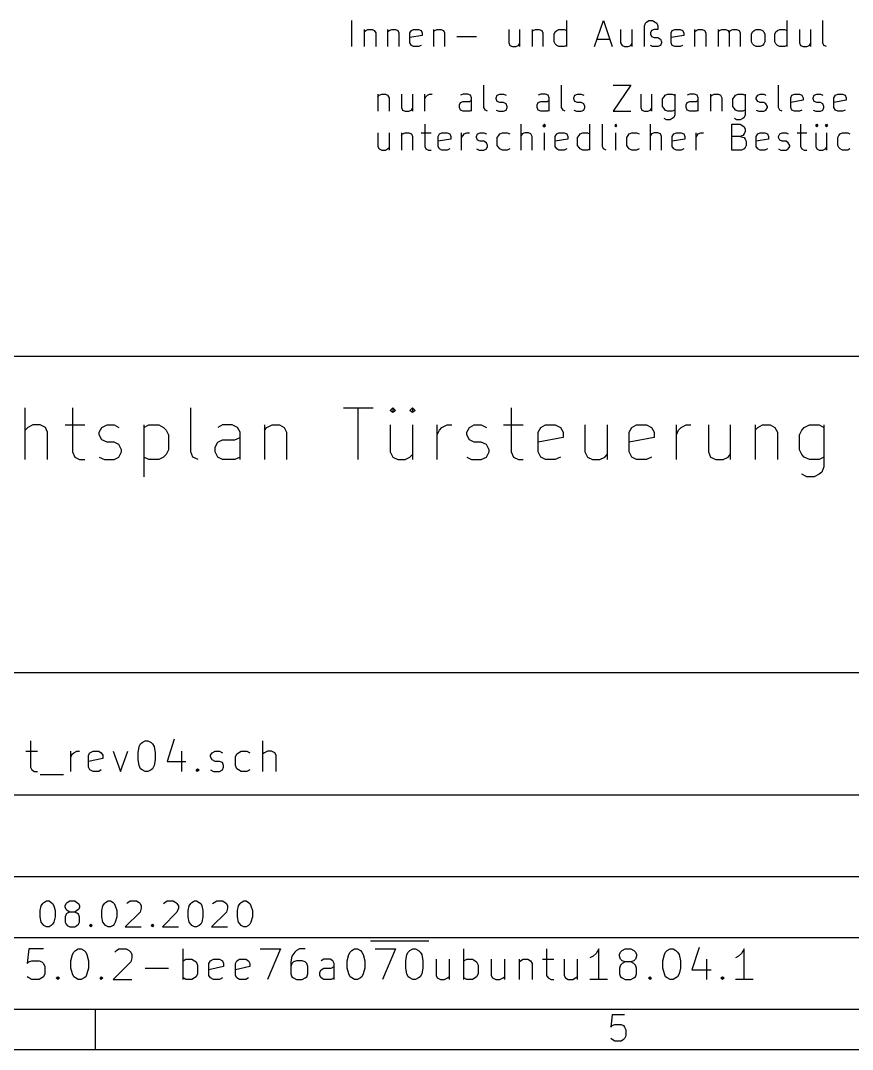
# Model space of a CAD drawing. Extents: x 10 to 287, y -200 to -10.
# Drawn here: x 206.3 to 247.2, y -200 to -149.5 of the extents above; entities that cross this region are included whole.
import ezdxf

# ---------------------------------------------------------------- set-up
doc = ezdxf.new("R2010")
doc.units = 0
doc.header["$MEASUREMENT"] = 0
doc.layers.add('BLUE3', color=171, linetype='CONTINUOUS')
doc.layers.add('RED2', color=1, linetype='CONTINUOUS')

msp = doc.modelspace()

# ---------------------------------------------------------------- linework, layer by layer
at = {"layer": 'BLUE3', "linetype": 'CONTINUOUS'}
for p, q in [((222.606, -150.8), (222.606, -149.53)), ((233.147, -150.8), (233.147, -149.53)), ((234.518, -150.8), (234.95, -149.53)), ((234.95, -149.53), (235.382, -150.8)), ((236.957, -149.784), (237.007, -149.657)), ((236.957, -150.8), (236.957, -149.784)), ((237.007, -149.657), (237.058, -149.606)), ((237.058, -149.606), (237.185, -149.53)), ((237.185, -149.53), (237.363, -149.53)), ((237.363, -149.53), (237.49, -149.606)), ((237.49, -149.606), (237.566, -149.657)), ((237.566, -149.657), (237.617, -149.784)), ((237.617, -149.784), (237.617, -149.962)), ((243.967, -150.8), (243.967, -149.53)), ((245.72, -150.622), (245.72, -149.53)), ((223.215, -149.962), (223.215, -150.8)), ((223.215, -150.089), (223.291, -150.012)), ((223.291, -150.012), (223.393, -149.962)), ((223.393, -149.962), (223.596, -149.962)), ((223.596, -149.962), (223.698, -150.012)), ((223.698, -150.012), (223.774, -150.139)), ((223.774, -150.139), (223.774, -150.8)), ((224.358, -149.962), (224.358, -150.8)), ((224.358, -150.089), (224.434, -150.012)), ((224.434, -150.012), (224.561, -149.962)), ((224.561, -149.962), (224.739, -149.962)), ((224.739, -149.962), (224.866, -150.012)), ((224.866, -150.012), (224.917, -150.139)), ((224.917, -150.139), (224.917, -150.8)), ((225.45, -150.139), (225.527, -150.012)), ((225.45, -150.622), (225.45, -150.139)), ((226.06, -150.266), (225.45, -150.368)), ((225.527, -150.012), (225.628, -149.962)), ((225.628, -149.962), (225.882, -149.962)), ((225.882, -149.962), (226.009, -150.012)), ((226.009, -150.012), (226.06, -150.139)), ((226.06, -150.139), (226.06, -150.266)), ((226.619, -149.962), (226.619, -150.8)), ((226.619, -150.089), (226.67, -150.012)), ((226.67, -150.012), (226.797, -149.962)), ((226.797, -149.962), (226.974, -149.962)), ((226.974, -149.962), (227.101, -150.012)), ((227.101, -150.012), (227.152, -150.139)), ((227.152, -150.139), (227.152, -150.8)), ((227.762, -150.317), (228.727, -150.317)), ((230.302, -149.962), (230.302, -150.622)), ((230.835, -149.962), (230.835, -150.8)), ((231.445, -149.962), (231.445, -150.8)), ((231.445, -150.089), (231.496, -150.012)), ((231.496, -150.012), (231.623, -149.962)), ((231.623, -149.962), (231.8, -149.962)), ((231.8, -149.962), (231.927, -150.012)), ((231.927, -150.012), (231.978, -150.139)), ((231.978, -150.139), (231.978, -150.8)), ((232.537, -150.19), (232.588, -150.089)), ((232.537, -150.571), (232.537, -150.19)), ((232.588, -150.089), (232.664, -150.012)), ((232.664, -150.012), (232.766, -149.962)), ((232.766, -149.962), (233.02, -149.962)), ((233.02, -149.962), (233.147, -150.012)), ((235.788, -149.962), (235.788, -150.622)), ((236.347, -149.962), (236.347, -150.8)), ((237.312, -150.012), (237.261, -150.139)), ((237.261, -150.139), (237.261, -150.19)), ((237.261, -150.19), (237.312, -150.317)), ((237.439, -149.962), (237.312, -150.012)), ((237.312, -150.317), (237.439, -150.368)), ((237.617, -149.962), (237.439, -149.962)), ((237.439, -150.368), (237.617, -150.368)), ((237.617, -150.368), (237.744, -150.444)), ((238.277, -150.139), (238.328, -150.012)), ((238.277, -150.622), (238.277, -150.139)), ((238.887, -150.266), (238.277, -150.368)), ((238.328, -150.012), (238.455, -149.962)), ((238.455, -149.962), (238.709, -149.962)), ((238.709, -149.962), (238.836, -150.012)), ((238.836, -150.012), (238.887, -150.139)), ((238.887, -150.139), (238.887, -150.266)), ((239.42, -149.962), (239.42, -150.8)), ((239.42, -150.089), (239.497, -150.012)), ((239.497, -150.012), (239.598, -149.962)), ((239.598, -149.962), (239.801, -149.962)), ((239.801, -149.962), (239.903, -150.012)), ((239.903, -150.012), (239.979, -150.139)), ((239.979, -150.139), (239.979, -150.8)), ((240.589, -150.8), (240.589, -149.962)), ((240.589, -150.089), (240.64, -150.012)), ((240.64, -150.012), (240.767, -149.962)), ((240.767, -149.962), (240.944, -149.962)), ((240.944, -149.962), (241.071, -150.012)), ((241.071, -150.012), (241.122, -150.139)), ((241.122, -150.139), (241.173, -150.012)), ((241.122, -150.139), (241.122, -150.8)), ((241.173, -150.012), (241.3, -149.962)), ((241.3, -149.962), (241.478, -149.962)), ((241.478, -149.962), (241.605, -150.012)), ((241.605, -150.012), (241.656, -150.139)), ((241.656, -150.139), (241.656, -150.8)), ((242.214, -150.19), (242.265, -150.089)), ((242.214, -150.571), (242.214, -150.19)), ((242.265, -150.089), (242.341, -150.012)), ((242.341, -150.012), (242.443, -149.962)), ((242.443, -149.962), (242.646, -149.962)), ((242.646, -149.962), (242.748, -150.012)), ((242.748, -150.012), (242.824, -150.089)), ((242.824, -150.089), (242.875, -150.19)), ((242.875, -150.19), (242.875, -150.571)), ((243.357, -150.19), (243.408, -150.089)), ((243.357, -150.571), (243.357, -150.19)), ((243.408, -150.089), (243.484, -150.012)), ((243.484, -150.012), (243.611, -149.962)), ((243.611, -149.962), (243.84, -149.962)), ((243.84, -149.962), (243.967, -150.012)), ((244.577, -149.962), (244.577, -150.622)), ((245.11, -149.962), (245.11, -150.8)), ((225.527, -150.749), (225.45, -150.622)), ((225.628, -150.8), (225.527, -150.749)), ((225.882, -150.8), (225.628, -150.8)), ((226.009, -150.749), (225.882, -150.8)), ((230.302, -150.622), (230.353, -150.749)), ((230.353, -150.749), (230.48, -150.8)), ((230.48, -150.8), (230.657, -150.8)), ((230.657, -150.8), (230.784, -150.749)), ((230.784, -150.749), (230.835, -150.673)), ((232.588, -150.673), (232.537, -150.571)), ((232.664, -150.749), (232.588, -150.673)), ((232.766, -150.8), (232.664, -150.749)), ((233.02, -150.8), (232.766, -150.8)), ((233.147, -150.749), (233.02, -150.8)), ((234.645, -150.444), (235.255, -150.444)), ((235.788, -150.622), (235.864, -150.749)), ((235.864, -150.749), (235.991, -150.8)), ((235.991, -150.8), (236.169, -150.8)), ((236.169, -150.8), (236.296, -150.749)), ((236.296, -150.749), (236.347, -150.673)), ((237.363, -150.8), (237.261, -150.749)), ((237.617, -150.8), (237.363, -150.8)), ((237.744, -150.749), (237.617, -150.8)), ((237.744, -150.444), (237.795, -150.571)), ((237.795, -150.622), (237.744, -150.749)), ((237.795, -150.571), (237.795, -150.622)), ((238.328, -150.749), (238.277, -150.622)), ((238.455, -150.8), (238.328, -150.749)), ((238.709, -150.8), (238.455, -150.8)), ((238.836, -150.749), (238.709, -150.8)), ((242.265, -150.673), (242.214, -150.571)), ((242.341, -150.749), (242.265, -150.673)), ((242.443, -150.8), (242.341, -150.749)), ((242.646, -150.8), (242.443, -150.8)), ((242.748, -150.749), (242.646, -150.8)), ((242.824, -150.673), (242.748, -150.749)), ((242.875, -150.571), (242.824, -150.673)), ((243.408, -150.673), (243.357, -150.571)), ((243.484, -150.749), (243.408, -150.673)), ((243.611, -150.8), (243.484, -150.749)), ((243.84, -150.8), (243.611, -150.8)), ((243.967, -150.749), (243.84, -150.8)), ((244.577, -150.622), (244.627, -150.749)), ((244.627, -150.749), (244.754, -150.8)), ((244.754, -150.8), (244.932, -150.8)), ((244.932, -150.8), (245.059, -150.749)), ((245.059, -150.749), (245.11, -150.673)), ((245.77, -150.749), (245.72, -150.622)), ((245.897, -150.8), (245.77, -150.749)), ((229.083, -153.797), (229.083, -152.705)), ((232.893, -153.797), (232.893, -152.705)), ((235.433, -152.705), (236.296, -152.705)), ((236.296, -152.705), (235.433, -153.975)), ((243.535, -153.797), (243.535, -152.705)), ((223.876, -153.137), (223.876, -153.975)), ((223.876, -153.264), (223.952, -153.187)), ((223.952, -153.187), (224.079, -153.137)), ((224.079, -153.137), (224.257, -153.137)), ((224.257, -153.137), (224.358, -153.187)), ((224.358, -153.187), (224.434, -153.314)), ((224.434, -153.314), (224.434, -153.975)), ((225.044, -153.137), (225.044, -153.797)), ((225.577, -153.137), (225.577, -153.975)), ((226.187, -153.975), (226.187, -153.137)), ((226.187, -153.365), (226.238, -153.264)), ((226.238, -153.264), (226.314, -153.187)), ((226.314, -153.187), (226.416, -153.137)), ((226.416, -153.137), (226.543, -153.137)), ((228.067, -153.137), (227.94, -153.187)), ((228.295, -153.137), (228.067, -153.137)), ((228.422, -153.187), (228.295, -153.137)), ((228.473, -153.314), (228.422, -153.187)), ((228.473, -153.975), (228.473, -153.314)), ((229.692, -153.314), (229.743, -153.187)), ((229.692, -153.365), (229.692, -153.314)), ((229.743, -153.492), (229.692, -153.365)), ((229.743, -153.187), (229.87, -153.137)), ((229.87, -153.137), (230.048, -153.137)), ((230.048, -153.137), (230.175, -153.187)), ((231.877, -153.137), (231.75, -153.187)), ((232.105, -153.137), (231.877, -153.137)), ((232.232, -153.187), (232.105, -153.137)), ((232.283, -153.314), (232.232, -153.187)), ((232.283, -153.975), (232.283, -153.314)), ((233.502, -153.314), (233.553, -153.187)), ((233.502, -153.365), (233.502, -153.314)), ((233.553, -153.492), (233.502, -153.365)), ((233.553, -153.187), (233.68, -153.137)), ((233.68, -153.137), (233.858, -153.137)), ((233.858, -153.137), (233.985, -153.187)), ((236.779, -153.137), (236.779, -153.797)), ((237.312, -153.137), (237.312, -153.975)), ((237.846, -153.365), (237.922, -153.264)), ((237.846, -153.746), (237.846, -153.365)), ((237.922, -153.264), (237.973, -153.187)), ((237.973, -153.187), (238.1, -153.137)), ((238.1, -153.137), (238.328, -153.137)), ((238.328, -153.137), (238.455, -153.187)), ((238.455, -153.137), (238.455, -154.153)), ((239.192, -153.137), (239.065, -153.187)), ((239.42, -153.137), (239.192, -153.137)), ((239.547, -153.187), (239.42, -153.137)), ((239.598, -153.314), (239.547, -153.187)), ((239.598, -153.975), (239.598, -153.314)), ((240.208, -153.137), (240.208, -153.975)), ((240.208, -153.264), (240.284, -153.187)), ((240.284, -153.187), (240.386, -153.137)), ((240.386, -153.137), (240.589, -153.137)), ((240.589, -153.137), (240.69, -153.187)), ((240.69, -153.187), (240.767, -153.314)), ((240.767, -153.314), (240.767, -153.975)), ((241.3, -153.365), (241.376, -153.264)), ((241.3, -153.746), (241.3, -153.365)), ((241.376, -153.264), (241.427, -153.187)), ((241.427, -153.187), (241.554, -153.137)), ((241.554, -153.137), (241.783, -153.137)), ((241.783, -153.137), (241.91, -153.187)), ((241.91, -153.137), (241.91, -154.153)), ((242.443, -153.314), (242.519, -153.187)), ((242.443, -153.365), (242.443, -153.314)), ((242.519, -153.492), (242.443, -153.365)), ((242.519, -153.187), (242.646, -153.137)), ((242.646, -153.137), (242.824, -153.137)), ((242.824, -153.137), (242.926, -153.187)), ((244.145, -153.314), (244.196, -153.187)), ((244.145, -153.797), (244.145, -153.314)), ((244.196, -153.187), (244.323, -153.137)), ((244.323, -153.137), (244.577, -153.137)), ((244.577, -153.137), (244.678, -153.187)), ((244.678, -153.187), (244.754, -153.314)), ((244.754, -153.314), (244.754, -153.441)), ((245.237, -153.314), (245.288, -153.187)), ((245.237, -153.365), (245.237, -153.314)), ((245.288, -153.492), (245.237, -153.365)), ((245.288, -153.187), (245.415, -153.137)), ((245.415, -153.137), (245.593, -153.137)), ((245.593, -153.137), (245.72, -153.187)), ((246.253, -153.314), (246.329, -153.187)), ((246.253, -153.797), (246.253, -153.314)), ((246.329, -153.187), (246.456, -153.137)), ((246.456, -153.137), (246.685, -153.137)), ((246.685, -153.137), (246.812, -153.187)), ((246.812, -153.187), (246.863, -153.314)), ((246.863, -153.314), (246.863, -153.441)), ((225.044, -153.797), (225.095, -153.924)), ((225.095, -153.924), (225.222, -153.975)), ((225.4, -153.975), (225.527, -153.924)), ((225.527, -153.924), (225.577, -153.848)), ((227.889, -153.67), (227.94, -153.543)), ((227.889, -153.797), (227.889, -153.67)), ((227.94, -153.924), (227.889, -153.797)), ((227.94, -153.543), (228.067, -153.492)), ((228.067, -153.975), (227.94, -153.924)), ((228.067, -153.492), (228.371, -153.492)), ((228.371, -153.492), (228.473, -153.441)), ((228.473, -153.924), (228.371, -153.975)), ((229.159, -153.924), (229.083, -153.797)), ((229.26, -153.975), (229.159, -153.924)), ((229.692, -153.924), (229.819, -153.975)), ((229.87, -153.543), (229.743, -153.492)), ((230.048, -153.543), (229.87, -153.543)), ((230.175, -153.619), (230.048, -153.543)), ((230.048, -153.975), (230.175, -153.924)), ((230.226, -153.746), (230.175, -153.619)), ((230.175, -153.924), (230.226, -153.797)), ((230.226, -153.797), (230.226, -153.746)), ((231.699, -153.67), (231.75, -153.543)), ((231.699, -153.797), (231.699, -153.67)), ((231.75, -153.924), (231.699, -153.797)), ((231.75, -153.543), (231.877, -153.492)), ((231.877, -153.975), (231.75, -153.924)), ((231.877, -153.492), (232.181, -153.492)), ((232.181, -153.492), (232.283, -153.441)), ((232.283, -153.924), (232.181, -153.975)), ((232.969, -153.924), (232.893, -153.797)), ((233.07, -153.975), (232.969, -153.924)), ((233.502, -153.924), (233.629, -153.975)), ((233.68, -153.543), (233.553, -153.492)), ((233.858, -153.543), (233.68, -153.543)), ((233.985, -153.619), (233.858, -153.543)), ((233.858, -153.975), (233.985, -153.924)), ((234.036, -153.746), (233.985, -153.619)), ((233.985, -153.924), (234.036, -153.797)), ((234.036, -153.797), (234.036, -153.746)), ((236.779, -153.797), (236.83, -153.924)), ((236.83, -153.924), (236.957, -153.975)), ((237.134, -153.975), (237.261, -153.924)), ((237.261, -153.924), (237.312, -153.848)), ((237.922, -153.848), (237.846, -153.746)), ((237.973, -153.924), (237.922, -153.848)), ((238.1, -153.975), (237.973, -153.924)), ((238.455, -153.924), (238.328, -153.975)), ((239.014, -153.67), (239.065, -153.543)), ((239.014, -153.797), (239.014, -153.67)), ((239.065, -153.924), (239.014, -153.797)), ((239.065, -153.543), (239.192, -153.492)), ((239.192, -153.975), (239.065, -153.924)), ((239.192, -153.492), (239.497, -153.492)), ((239.497, -153.492), (239.598, -153.441)), ((239.598, -153.924), (239.497, -153.975)), ((241.376, -153.848), (241.3, -153.746)), ((241.427, -153.924), (241.376, -153.848)), ((241.554, -153.975), (241.427, -153.924)), ((241.91, -153.924), (241.783, -153.975)), ((242.443, -153.924), (242.57, -153.975)), ((242.646, -153.543), (242.519, -153.492)), ((242.824, -153.543), (242.646, -153.543)), ((242.926, -153.619), (242.824, -153.543)), ((242.824, -153.975), (242.926, -153.924)), ((243.002, -153.746), (242.926, -153.619)), ((242.926, -153.924), (243.002, -153.797)), ((243.002, -153.797), (243.002, -153.746)), ((243.611, -153.924), (243.535, -153.797)), ((243.713, -153.975), (243.611, -153.924)), ((244.754, -153.441), (244.145, -153.543)), ((244.196, -153.924), (244.145, -153.797)), ((244.323, -153.975), (244.196, -153.924)), ((244.678, -153.924), (244.577, -153.975)), ((245.237, -153.924), (245.364, -153.975)), ((245.415, -153.543), (245.288, -153.492)), ((245.593, -153.543), (245.415, -153.543)), ((245.72, -153.619), (245.593, -153.543)), ((245.593, -153.975), (245.72, -153.924)), ((245.77, -153.746), (245.72, -153.619)), ((245.72, -153.924), (245.77, -153.797)), ((245.77, -153.797), (245.77, -153.746)), ((246.863, -153.441), (246.253, -153.543)), ((246.329, -153.924), (246.253, -153.797)), ((246.456, -153.975), (246.329, -153.924)), ((246.812, -153.924), (246.685, -153.975)), ((225.222, -153.975), (225.4, -153.975)), ((228.371, -153.975), (228.067, -153.975)), ((229.819, -153.975), (230.048, -153.975)), ((232.181, -153.975), (231.877, -153.975)), ((233.629, -153.975), (233.858, -153.975)), ((235.433, -153.975), (236.296, -153.975)), ((236.957, -153.975), (237.134, -153.975)), ((238.049, -154.407), (237.922, -154.33)), ((238.227, -154.407), (238.049, -154.407)), ((238.328, -153.975), (238.1, -153.975)), ((238.328, -154.33), (238.227, -154.407)), ((238.404, -154.28), (238.328, -154.33)), ((238.455, -154.153), (238.404, -154.28)), ((239.497, -153.975), (239.192, -153.975)), ((241.478, -154.407), (241.376, -154.33)), ((241.656, -154.407), (241.478, -154.407)), ((241.783, -153.975), (241.554, -153.975)), ((241.783, -154.33), (241.656, -154.407)), ((241.859, -154.28), (241.783, -154.33)), ((241.91, -154.153), (241.859, -154.28)), ((242.57, -153.975), (242.824, -153.975)), ((244.577, -153.975), (244.323, -153.975)), ((245.364, -153.975), (245.593, -153.975)), ((246.685, -153.975), (246.456, -153.975)), ((226.187, -154.61), (226.187, -155.702)), ((230.911, -155.88), (230.911, -154.61)), ((232.054, -154.61), (231.978, -154.686)), ((231.978, -154.686), (232.054, -154.737)), ((232.105, -154.686), (232.054, -154.61)), ((232.054, -154.61), (232.054, -154.737)), ((232.054, -154.737), (232.105, -154.686)), ((234.29, -155.88), (234.29, -154.61)), ((234.899, -155.702), (234.899, -154.61)), ((235.56, -154.61), (235.509, -154.686)), ((235.509, -154.686), (235.56, -154.737)), ((235.61, -154.686), (235.56, -154.61)), ((235.56, -154.61), (235.56, -154.737)), ((235.56, -154.737), (235.61, -154.686)), ((237.261, -155.88), (237.261, -154.61)), ((241.249, -155.88), (241.249, -154.61)), ((241.249, -154.61), (241.656, -154.61)), ((241.656, -154.61), (241.783, -154.686)), ((241.783, -154.686), (241.859, -154.737)), ((241.859, -154.737), (241.91, -154.864)), ((241.91, -154.864), (241.91, -154.965)), ((244.627, -154.61), (244.627, -155.702)), ((245.364, -154.686), (245.415, -154.61)), ((245.415, -154.737), (245.364, -154.686)), ((245.415, -154.61), (245.466, -154.686)), ((245.415, -154.61), (245.415, -154.737)), ((245.466, -154.686), (245.415, -154.737)), ((245.847, -154.686), (245.897, -154.61)), ((245.897, -154.737), (245.847, -154.686)), ((245.897, -154.61), (245.948, -154.686)), ((245.897, -154.61), (245.897, -154.737)), ((245.948, -154.686), (245.897, -154.737)), ((223.876, -155.042), (223.876, -155.702)), ((224.434, -155.042), (224.434, -155.88)), ((225.044, -155.042), (225.044, -155.88)), ((225.044, -155.169), (225.095, -155.092)), ((225.095, -155.092), (225.222, -155.042)), ((225.222, -155.042), (225.4, -155.042)), ((225.4, -155.042), (225.527, -155.092)), ((225.527, -155.092), (225.577, -155.219)), ((225.577, -155.219), (225.577, -155.88)), ((226.009, -155.042), (226.492, -155.042)), ((226.847, -155.219), (226.898, -155.092)), ((226.847, -155.702), (226.847, -155.219)), ((227.457, -155.346), (226.847, -155.448)), ((226.898, -155.092), (227.025, -155.042)), ((227.025, -155.042), (227.279, -155.042)), ((227.279, -155.042), (227.406, -155.092)), ((227.406, -155.092), (227.457, -155.219)), ((227.457, -155.219), (227.457, -155.346)), ((227.99, -155.88), (227.99, -155.042)), ((227.99, -155.27), (228.067, -155.169)), ((228.067, -155.169), (228.117, -155.092)), ((228.117, -155.092), (228.244, -155.042)), ((228.244, -155.042), (228.371, -155.042)), ((228.727, -155.219), (228.778, -155.092)), ((228.727, -155.27), (228.727, -155.219)), ((228.778, -155.397), (228.727, -155.27)), ((228.778, -155.092), (228.905, -155.042)), ((228.905, -155.448), (228.778, -155.397)), ((228.905, -155.042), (229.083, -155.042)), ((229.083, -155.042), (229.21, -155.092)), ((229.743, -155.27), (229.819, -155.169)), ((229.743, -155.651), (229.743, -155.27)), ((229.819, -155.169), (229.87, -155.092)), ((229.87, -155.092), (229.997, -155.042)), ((229.997, -155.042), (230.226, -155.042)), ((230.226, -155.042), (230.353, -155.092)), ((230.962, -155.092), (230.911, -155.169)), ((231.089, -155.042), (230.962, -155.092)), ((231.267, -155.042), (231.089, -155.042)), ((231.394, -155.092), (231.267, -155.042)), ((231.445, -155.219), (231.394, -155.092)), ((231.445, -155.88), (231.445, -155.219)), ((232.054, -155.88), (232.054, -155.042)), ((232.588, -155.219), (232.664, -155.092)), ((232.588, -155.702), (232.588, -155.219)), ((233.197, -155.346), (232.588, -155.448)), ((232.664, -155.092), (232.766, -155.042)), ((232.766, -155.042), (233.02, -155.042)), ((233.02, -155.042), (233.147, -155.092)), ((233.147, -155.092), (233.197, -155.219)), ((233.197, -155.219), (233.197, -155.346)), ((233.68, -155.27), (233.756, -155.169)), ((233.68, -155.651), (233.68, -155.27)), ((233.756, -155.169), (233.807, -155.092)), ((233.807, -155.092), (233.934, -155.042)), ((233.934, -155.042), (234.163, -155.042)), ((234.163, -155.042), (234.29, -155.092)), ((235.56, -155.88), (235.56, -155.042)), ((236.093, -155.27), (236.169, -155.169)), ((236.093, -155.651), (236.093, -155.27)), ((236.169, -155.169), (236.22, -155.092)), ((236.22, -155.092), (236.347, -155.042)), ((236.347, -155.042), (236.576, -155.042)), ((236.576, -155.042), (236.703, -155.092)), ((237.312, -155.092), (237.261, -155.169)), ((237.439, -155.042), (237.312, -155.092)), ((237.617, -155.042), (237.439, -155.042)), ((237.744, -155.092), (237.617, -155.042)), ((237.795, -155.219), (237.744, -155.092)), ((237.795, -155.88), (237.795, -155.219)), ((238.328, -155.219), (238.404, -155.092)), ((238.328, -155.702), (238.328, -155.219)), ((238.938, -155.346), (238.328, -155.448)), ((238.404, -155.092), (238.531, -155.042)), ((238.531, -155.042), (238.76, -155.042)), ((238.76, -155.042), (238.887, -155.092)), ((238.887, -155.092), (238.938, -155.219)), ((238.938, -155.219), (238.938, -155.346)), ((239.497, -155.88), (239.497, -155.042)), ((239.497, -155.27), (239.547, -155.169)), ((239.547, -155.169), (239.598, -155.092)), ((239.598, -155.092), (239.725, -155.042)), ((239.725, -155.042), (239.852, -155.042)), ((241.656, -155.219), (241.249, -155.219)), ((241.783, -155.169), (241.656, -155.219)), ((241.656, -155.219), (241.859, -155.27)), ((241.859, -155.092), (241.783, -155.169)), ((241.91, -154.965), (241.859, -155.092)), ((241.859, -155.27), (241.91, -155.346)), ((241.91, -155.346), (241.96, -155.448)), ((242.443, -155.219), (242.519, -155.092)), ((242.443, -155.702), (242.443, -155.219)), ((243.053, -155.346), (242.443, -155.448)), ((242.519, -155.092), (242.646, -155.042)), ((242.646, -155.042), (242.875, -155.042)), ((242.875, -155.042), (243.002, -155.092)), ((243.002, -155.092), (243.053, -155.219)), ((243.053, -155.219), (243.053, -155.346)), ((243.535, -155.219), (243.611, -155.092)), ((243.535, -155.27), (243.535, -155.219)), ((243.611, -155.397), (243.535, -155.27)), ((243.611, -155.092), (243.713, -155.042)), ((243.713, -155.448), (243.611, -155.397)), ((243.713, -155.042), (243.916, -155.042)), ((243.916, -155.042), (244.018, -155.092)), ((244.45, -155.042), (244.932, -155.042)), ((245.364, -155.042), (245.364, -155.702)), ((245.897, -155.042), (245.897, -155.88)), ((246.456, -155.27), (246.507, -155.169)), ((246.456, -155.651), (246.456, -155.27)), ((246.507, -155.169), (246.558, -155.092)), ((246.558, -155.092), (246.685, -155.042)), ((246.685, -155.042), (246.939, -155.042)), ((246.939, -155.042), (247.04, -155.092)), ((223.876, -155.702), (223.952, -155.829)), ((223.952, -155.829), (224.079, -155.88)), ((224.079, -155.88), (224.257, -155.88)), ((224.257, -155.88), (224.358, -155.829)), ((224.358, -155.829), (224.434, -155.753)), ((226.187, -155.702), (226.238, -155.829)), ((226.238, -155.829), (226.365, -155.88)), ((226.365, -155.88), (226.492, -155.88)), ((226.898, -155.829), (226.847, -155.702)), ((227.025, -155.88), (226.898, -155.829)), ((227.279, -155.88), (227.025, -155.88)), ((227.406, -155.829), (227.279, -155.88)), ((228.727, -155.829), (228.854, -155.88)), ((228.854, -155.88), (229.083, -155.88)), ((229.083, -155.448), (228.905, -155.448)), ((229.21, -155.524), (229.083, -155.448)), ((229.083, -155.88), (229.21, -155.829)), ((229.26, -155.651), (229.21, -155.524)), ((229.21, -155.829), (229.26, -155.702)), ((229.26, -155.702), (229.26, -155.651)), ((229.819, -155.753), (229.743, -155.651)), ((229.87, -155.829), (229.819, -155.753)), ((229.997, -155.88), (229.87, -155.829)), ((230.226, -155.88), (229.997, -155.88)), ((230.353, -155.829), (230.226, -155.88)), ((232.664, -155.829), (232.588, -155.702)), ((232.766, -155.88), (232.664, -155.829)), ((233.02, -155.88), (232.766, -155.88)), ((233.147, -155.829), (233.02, -155.88)), ((233.756, -155.753), (233.68, -155.651)), ((233.807, -155.829), (233.756, -155.753)), ((233.934, -155.88), (233.807, -155.829)), ((234.163, -155.88), (233.934, -155.88)), ((234.29, -155.829), (234.163, -155.88)), ((234.95, -155.829), (234.899, -155.702)), ((235.077, -155.88), (234.95, -155.829)), ((236.169, -155.753), (236.093, -155.651)), ((236.22, -155.829), (236.169, -155.753)), ((236.347, -155.88), (236.22, -155.829)), ((236.576, -155.88), (236.347, -155.88)), ((236.703, -155.829), (236.576, -155.88)), ((238.404, -155.829), (238.328, -155.702)), ((238.531, -155.88), (238.404, -155.829)), ((238.76, -155.88), (238.531, -155.88)), ((238.887, -155.829), (238.76, -155.88)), ((241.732, -155.88), (241.249, -155.88)), ((241.859, -155.829), (241.732, -155.88)), ((241.91, -155.753), (241.859, -155.829)), ((241.96, -155.651), (241.91, -155.753)), ((241.96, -155.448), (241.96, -155.651)), ((242.519, -155.829), (242.443, -155.702)), ((242.646, -155.88), (242.519, -155.829)), ((242.875, -155.88), (242.646, -155.88)), ((243.002, -155.829), (242.875, -155.88)), ((243.535, -155.829), (243.662, -155.88)), ((243.662, -155.88), (243.916, -155.88)), ((243.916, -155.448), (243.713, -155.448)), ((244.018, -155.524), (243.916, -155.448)), ((243.916, -155.88), (244.018, -155.829)), ((244.094, -155.651), (244.018, -155.524)), ((244.018, -155.829), (244.094, -155.702)), ((244.094, -155.702), (244.094, -155.651)), ((244.627, -155.702), (244.678, -155.829)), ((244.678, -155.829), (244.805, -155.88)), ((244.805, -155.88), (244.932, -155.88)), ((245.364, -155.702), (245.415, -155.829)), ((245.415, -155.829), (245.542, -155.88)), ((245.542, -155.88), (245.72, -155.88)), ((245.72, -155.88), (245.847, -155.829)), ((245.847, -155.829), (245.897, -155.753)), ((246.507, -155.753), (246.456, -155.651)), ((246.558, -155.829), (246.507, -155.753)), ((246.685, -155.88), (246.558, -155.829)), ((246.939, -155.88), (246.685, -155.88)), ((247.04, -155.829), (246.939, -155.88)), ((206.578, -171.069), (206.578, -168.529)), ((208.89, -168.529), (208.89, -170.688)), ((214.706, -170.688), (214.706, -168.529)), ((222.199, -168.529), (223.647, -168.529)), ((222.91, -171.069), (222.91, -168.529)), ((224.485, -168.656), (224.612, -168.529)), ((224.612, -168.529), (224.739, -168.656)), ((224.612, -168.529), (224.612, -168.758)), ((225.45, -168.656), (225.577, -168.529)), ((225.577, -168.529), (225.704, -168.656)), ((225.577, -168.529), (225.577, -168.758)), ((230.429, -168.529), (230.429, -170.688)), ((224.612, -168.758), (224.485, -168.656)), ((224.739, -168.656), (224.612, -168.758)), ((225.577, -168.758), (225.45, -168.656)), ((225.704, -168.656), (225.577, -168.758)), ((206.705, -169.494), (206.578, -169.621)), ((206.959, -169.367), (206.705, -169.494)), ((207.315, -169.367), (206.959, -169.367)), ((207.569, -169.494), (207.315, -169.367)), ((207.67, -169.723), (207.569, -169.494)), ((208.534, -169.367), (209.499, -169.367)), ((210.21, -169.723), (210.337, -169.494)), ((210.337, -169.494), (210.591, -169.367)), ((210.591, -169.367), (210.947, -169.367)), ((210.947, -169.367), (211.176, -169.494)), ((212.395, -169.367), (212.395, -171.907)), ((212.395, -169.494), (212.649, -169.367)), ((212.649, -169.367), (213.131, -169.367)), ((213.131, -169.367), (213.36, -169.494)), ((213.36, -169.494), (213.487, -169.621)), ((216.256, -169.367), (216.027, -169.494)), ((216.738, -169.367), (216.256, -169.367)), ((216.992, -169.494), (216.738, -169.367)), ((217.119, -169.723), (216.992, -169.494)), ((218.313, -169.367), (218.313, -171.069)), ((218.313, -169.621), (218.44, -169.494)), ((218.44, -169.494), (218.694, -169.367)), ((218.694, -169.367), (219.05, -169.367)), ((219.05, -169.367), (219.278, -169.494)), ((219.278, -169.494), (219.405, -169.723)), ((224.485, -169.367), (224.485, -170.688)), ((225.577, -169.367), (225.577, -171.069)), ((226.797, -171.069), (226.797, -169.367)), ((226.898, -169.621), (227.025, -169.494)), ((227.025, -169.494), (227.279, -169.367)), ((227.279, -169.367), (227.508, -169.367)), ((228.244, -169.723), (228.371, -169.494)), ((228.371, -169.494), (228.6, -169.367)), ((228.6, -169.367), (228.956, -169.367)), ((228.956, -169.367), (229.21, -169.494)), ((230.048, -169.367), (231.013, -169.367)), ((231.75, -169.723), (231.877, -169.494)), ((231.877, -169.494), (232.105, -169.367)), ((232.105, -169.367), (232.588, -169.367)), ((232.588, -169.367), (232.842, -169.494)), ((232.842, -169.494), (232.969, -169.723)), ((234.036, -169.367), (234.036, -170.688)), ((235.128, -169.367), (235.128, -171.069)), ((236.22, -169.723), (236.347, -169.494)), ((236.347, -169.494), (236.576, -169.367)), ((236.576, -169.367), (237.058, -169.367)), ((237.058, -169.367), (237.312, -169.494)), ((237.312, -169.494), (237.439, -169.723)), ((238.531, -171.069), (238.531, -169.367)), ((238.633, -169.621), (238.76, -169.494)), ((238.76, -169.494), (239.014, -169.367)), ((239.014, -169.367), (239.243, -169.367)), ((240.106, -169.367), (240.106, -170.688)), ((241.173, -169.367), (241.173, -171.069)), ((242.392, -169.367), (242.392, -171.069)), ((242.392, -169.621), (242.519, -169.494)), ((242.519, -169.494), (242.748, -169.367)), ((242.748, -169.367), (243.129, -169.367)), ((243.129, -169.367), (243.357, -169.494)), ((243.357, -169.494), (243.484, -169.723)), ((244.678, -169.621), (244.805, -169.494)), ((244.805, -169.494), (245.059, -169.367)), ((245.059, -169.367), (245.542, -169.367)), ((245.542, -169.367), (245.77, -169.494)), ((245.77, -169.367), (245.77, -171.425)), ((207.67, -171.069), (207.67, -169.723)), ((210.21, -169.85), (210.21, -169.723)), ((210.337, -170.104), (210.21, -169.85)), ((213.487, -169.621), (213.614, -169.85)), ((213.614, -169.85), (213.614, -170.586)), ((216.865, -170.104), (217.119, -169.977)), ((217.119, -171.069), (217.119, -169.723)), ((219.405, -169.723), (219.405, -171.069)), ((226.797, -169.85), (226.898, -169.621)), ((228.244, -169.85), (228.244, -169.723)), ((228.371, -170.104), (228.244, -169.85)), ((231.75, -170.688), (231.75, -169.723)), ((232.969, -169.977), (231.75, -170.205)), ((232.969, -169.723), (232.969, -169.977)), ((236.22, -170.688), (236.22, -169.723)), ((237.439, -169.977), (236.22, -170.205)), ((237.439, -169.723), (237.439, -169.977)), ((238.531, -169.85), (238.633, -169.621)), ((243.484, -169.723), (243.484, -171.069)), ((244.577, -169.85), (244.678, -169.621)), ((244.577, -170.586), (244.577, -169.85)), ((210.591, -170.205), (210.337, -170.104)), ((210.947, -170.205), (210.591, -170.205)), ((211.176, -170.332), (210.947, -170.205)), ((211.303, -170.586), (211.176, -170.332)), ((211.303, -170.688), (211.303, -170.586)), ((213.614, -170.586), (213.487, -170.815)), ((215.9, -170.459), (216.027, -170.205)), ((215.9, -170.688), (215.9, -170.459)), ((216.027, -170.205), (216.256, -170.104)), ((216.256, -170.104), (216.865, -170.104)), ((228.6, -170.205), (228.371, -170.104)), ((228.956, -170.205), (228.6, -170.205)), ((229.21, -170.332), (228.956, -170.205)), ((229.337, -170.586), (229.21, -170.332)), ((229.337, -170.688), (229.337, -170.586)), ((244.678, -170.815), (244.577, -170.586)), ((208.89, -170.688), (209.017, -170.942)), ((209.017, -170.942), (209.245, -171.069)), ((209.245, -171.069), (209.499, -171.069)), ((210.21, -170.942), (210.464, -171.069)), ((210.464, -171.069), (210.947, -171.069)), ((210.947, -171.069), (211.176, -170.942)), ((211.176, -170.942), (211.303, -170.688)), ((212.649, -171.069), (212.395, -170.942)), ((213.131, -171.069), (212.649, -171.069)), ((213.36, -170.942), (213.131, -171.069)), ((213.487, -170.815), (213.36, -170.942)), ((214.808, -170.942), (214.706, -170.688)), ((215.062, -171.069), (214.808, -170.942)), ((216.027, -170.942), (215.9, -170.688)), ((216.256, -171.069), (216.027, -170.942)), ((216.865, -171.069), (216.256, -171.069)), ((217.119, -170.942), (216.865, -171.069)), ((224.485, -170.688), (224.612, -170.942)), ((224.612, -170.942), (224.866, -171.069)), ((224.866, -171.069), (225.222, -171.069)), ((225.222, -171.069), (225.45, -170.942)), ((225.45, -170.942), (225.577, -170.815)), ((228.244, -170.942), (228.473, -171.069)), ((228.473, -171.069), (228.956, -171.069)), ((228.956, -171.069), (229.21, -170.942)), ((229.21, -170.942), (229.337, -170.688)), ((230.429, -170.688), (230.53, -170.942)), ((230.53, -170.942), (230.784, -171.069)), ((230.784, -171.069), (231.013, -171.069)), ((231.877, -170.942), (231.75, -170.688)), ((232.105, -171.069), (231.877, -170.942)), ((232.588, -171.069), (232.105, -171.069)), ((232.842, -170.942), (232.588, -171.069)), ((234.036, -170.688), (234.163, -170.942)), ((234.163, -170.942), (234.417, -171.069)), ((234.417, -171.069), (234.772, -171.069)), ((234.772, -171.069), (235.026, -170.942)), ((235.026, -170.942), (235.128, -170.815)), ((236.347, -170.942), (236.22, -170.688)), ((236.576, -171.069), (236.347, -170.942)), ((237.058, -171.069), (236.576, -171.069)), ((237.312, -170.942), (237.058, -171.069)), ((240.106, -170.688), (240.208, -170.942)), ((240.208, -170.942), (240.462, -171.069)), ((240.462, -171.069), (240.817, -171.069)), ((240.817, -171.069), (241.071, -170.942)), ((241.071, -170.942), (241.173, -170.815)), ((244.805, -170.942), (244.678, -170.815)), ((245.059, -171.069), (244.805, -170.942)), ((245.542, -171.069), (245.059, -171.069)), ((245.77, -170.942), (245.542, -171.069)), ((245.77, -171.425), (245.669, -171.679)), ((244.932, -171.907), (244.678, -171.78)), ((245.288, -171.907), (244.932, -171.907)), ((245.542, -171.78), (245.288, -171.907)), ((245.669, -171.679), (245.542, -171.78)), ((207.442, -192.837), (207.493, -192.786)), ((207.493, -192.786), (207.62, -192.71)), ((207.62, -192.71), (207.747, -192.71)), ((207.747, -192.71), (207.848, -192.786)), ((207.848, -192.786), (207.924, -192.837)), ((208.585, -192.837), (208.636, -192.786)), ((208.636, -192.786), (208.763, -192.71)), ((208.763, -192.71), (209.017, -192.71)), ((209.017, -192.71), (209.118, -192.786)), ((209.118, -192.786), (209.194, -192.837)), ((210.464, -192.837), (210.515, -192.786)), ((210.515, -192.786), (210.642, -192.71)), ((210.642, -192.71), (210.769, -192.71)), ((210.769, -192.71), (210.896, -192.786)), ((210.896, -192.786), (210.947, -192.837)), ((211.557, -192.837), (211.607, -192.786)), ((211.607, -192.786), (211.734, -192.71)), ((211.734, -192.71), (212.039, -192.71)), ((212.039, -192.71), (212.166, -192.786)), ((212.166, -192.786), (212.217, -192.837)), ((213.36, -192.837), (213.436, -192.786)), ((213.436, -192.786), (213.538, -192.71)), ((213.538, -192.71), (213.843, -192.71)), ((213.843, -192.71), (213.97, -192.786)), ((213.97, -192.786), (214.02, -192.837)), ((214.706, -192.837), (214.757, -192.786)), ((214.757, -192.786), (214.884, -192.71)), ((214.884, -192.71), (214.986, -192.71)), ((214.986, -192.71), (215.113, -192.786)), ((215.113, -192.786), (215.189, -192.837)), ((215.773, -192.837), (215.849, -192.786)), ((215.849, -192.786), (215.976, -192.71)), ((215.976, -192.71), (216.256, -192.71)), ((216.256, -192.71), (216.383, -192.786)), ((216.383, -192.786), (216.459, -192.837)), ((217.119, -192.837), (217.17, -192.786)), ((217.17, -192.786), (217.297, -192.71)), ((217.297, -192.71), (217.424, -192.71)), ((217.424, -192.71), (217.526, -192.786)), ((217.526, -192.786), (217.602, -192.837)), ((207.315, -193.192), (207.366, -192.964)), ((207.315, -193.497), (207.315, -193.192)), ((207.366, -192.964), (207.442, -192.837)), ((207.924, -192.837), (207.975, -192.964)), ((207.975, -192.964), (208.051, -193.192)), ((208.051, -193.192), (208.051, -193.497)), ((208.534, -192.964), (208.585, -192.837)), ((208.534, -193.015), (208.534, -192.964)), ((208.585, -193.142), (208.534, -193.015)), ((208.636, -193.192), (208.585, -193.142)), ((208.763, -193.269), (208.636, -193.192)), ((208.763, -193.269), (208.636, -193.319)), ((209.017, -193.269), (208.763, -193.269)), ((209.118, -193.192), (209.017, -193.269)), ((209.118, -193.319), (209.017, -193.269)), ((209.194, -193.142), (209.118, -193.192)), ((209.194, -192.837), (209.245, -192.964)), ((209.245, -193.015), (209.194, -193.142)), ((209.245, -192.964), (209.245, -193.015)), ((210.337, -193.192), (210.388, -192.964)), ((210.337, -193.497), (210.337, -193.192)), ((210.388, -192.964), (210.464, -192.837)), ((210.947, -192.837), (210.998, -192.964)), ((210.998, -192.964), (211.074, -193.192)), ((211.074, -193.192), (211.074, -193.497)), ((212.217, -193.269), (211.48, -193.98)), ((212.217, -192.837), (212.268, -192.964)), ((212.268, -193.065), (212.217, -193.269)), ((212.268, -192.964), (212.268, -193.065)), ((214.02, -193.269), (213.309, -193.98)), ((214.02, -192.837), (214.097, -192.964)), ((214.097, -193.065), (214.02, -193.269)), ((214.097, -192.964), (214.097, -193.065)), ((214.579, -193.192), (214.63, -192.964)), ((214.579, -193.497), (214.579, -193.192)), ((214.63, -192.964), (214.706, -192.837)), ((215.189, -192.837), (215.24, -192.964)), ((215.24, -192.964), (215.29, -193.192)), ((215.29, -193.192), (215.29, -193.497)), ((216.459, -193.269), (215.722, -193.98)), ((216.459, -192.837), (216.51, -192.964)), ((216.51, -193.065), (216.459, -193.269)), ((216.51, -192.964), (216.51, -193.065)), ((216.992, -193.192), (217.043, -192.964)), ((216.992, -193.497), (216.992, -193.192)), ((217.043, -192.964), (217.119, -192.837)), ((217.602, -192.837), (217.653, -192.964)), ((217.653, -192.964), (217.729, -193.192)), ((217.729, -193.192), (217.729, -193.497)), ((207.366, -193.751), (207.315, -193.497)), ((207.442, -193.853), (207.366, -193.751)), ((207.975, -193.751), (207.924, -193.853)), ((208.051, -193.497), (207.975, -193.751)), ((208.585, -193.37), (208.534, -193.497)), ((208.534, -193.497), (208.534, -193.751)), ((208.534, -193.751), (208.585, -193.853)), ((208.636, -193.319), (208.585, -193.37)), ((209.194, -193.37), (209.118, -193.319)), ((209.245, -193.497), (209.194, -193.37)), ((209.194, -193.853), (209.245, -193.751)), ((209.245, -193.751), (209.245, -193.497)), ((210.388, -193.751), (210.337, -193.497)), ((210.464, -193.853), (210.388, -193.751)), ((210.998, -193.751), (210.947, -193.853)), ((211.074, -193.497), (210.998, -193.751)), ((214.63, -193.751), (214.579, -193.497)), ((214.706, -193.853), (214.63, -193.751)), ((215.24, -193.751), (215.189, -193.853)), ((215.29, -193.497), (215.24, -193.751)), ((217.043, -193.751), (216.992, -193.497)), ((217.119, -193.853), (217.043, -193.751)), ((217.653, -193.751), (217.602, -193.853)), ((217.729, -193.497), (217.653, -193.751)), ((207.493, -193.929), (207.442, -193.853)), ((207.62, -193.98), (207.493, -193.929)), ((207.747, -193.98), (207.62, -193.98)), ((207.848, -193.929), (207.747, -193.98)), ((207.924, -193.853), (207.848, -193.929)), ((208.585, -193.853), (208.636, -193.929)), ((208.636, -193.929), (208.763, -193.98)), ((208.763, -193.98), (209.017, -193.98)), ((209.017, -193.98), (209.118, -193.929)), ((209.118, -193.929), (209.194, -193.853)), ((209.728, -193.929), (209.804, -193.853)), ((209.804, -193.98), (209.728, -193.929)), ((209.804, -193.853), (209.855, -193.929)), ((209.804, -193.853), (209.804, -193.98)), ((209.855, -193.929), (209.804, -193.98)), ((210.515, -193.929), (210.464, -193.853)), ((210.642, -193.98), (210.515, -193.929)), ((210.769, -193.98), (210.642, -193.98)), ((210.896, -193.929), (210.769, -193.98)), ((210.947, -193.853), (210.896, -193.929)), ((211.48, -193.98), (212.268, -193.98)), ((212.75, -193.929), (212.827, -193.853)), ((212.827, -193.98), (212.75, -193.929)), ((212.827, -193.853), (212.877, -193.929)), ((212.827, -193.853), (212.827, -193.98)), ((212.877, -193.929), (212.827, -193.98)), ((213.309, -193.98), (214.097, -193.98)), ((214.757, -193.929), (214.706, -193.853)), ((214.884, -193.98), (214.757, -193.929)), ((214.986, -193.98), (214.884, -193.98)), ((215.113, -193.929), (214.986, -193.98)), ((215.189, -193.853), (215.113, -193.929)), ((215.722, -193.98), (216.51, -193.98)), ((217.17, -193.929), (217.119, -193.853)), ((217.297, -193.98), (217.17, -193.929)), ((217.424, -193.98), (217.297, -193.98)), ((217.526, -193.929), (217.424, -193.98)), ((217.602, -193.853), (217.526, -193.929))]:
    msp.add_line(p, q, dxfattribs=at)
at = {"layer": 'RED2', "linetype": 'CONTINUOUS'}
for p, q in [((285.013, -166.014), (177.013, -166.014)), ((177.013, -181.508), (285.013, -181.508)), ((206.832, -184.861), (206.832, -186.157)), ((212.115, -185.445), (212.166, -185.141)), ((212.166, -185.141), (212.242, -185.014)), ((212.242, -185.014), (212.319, -184.937)), ((212.319, -184.937), (212.471, -184.861)), ((212.471, -184.861), (212.598, -184.861)), ((212.598, -184.861), (212.75, -184.937)), ((212.75, -184.937), (212.827, -185.014)), ((212.827, -185.014), (212.903, -185.141)), ((212.903, -185.141), (212.954, -185.445)), ((213.893, -184.785), (213.538, -185.877)), ((218.237, -186.36), (218.237, -184.861)), ((206.604, -185.369), (207.188, -185.369)), ((208.813, -186.36), (208.813, -185.369)), ((208.813, -185.649), (208.89, -185.496)), ((208.89, -185.496), (208.966, -185.445)), ((208.966, -185.445), (209.118, -185.369)), ((209.118, -185.369), (209.245, -185.369)), ((209.677, -185.572), (209.753, -185.445)), ((209.677, -186.157), (209.677, -185.572)), ((210.388, -185.725), (209.677, -185.877)), ((209.753, -185.445), (209.906, -185.369)), ((209.906, -185.369), (210.185, -185.369)), ((210.185, -185.369), (210.312, -185.445)), ((210.312, -185.445), (210.388, -185.572)), ((210.388, -185.572), (210.388, -185.725)), ((210.896, -185.369), (211.252, -186.36)), ((211.252, -186.36), (211.607, -185.369)), ((212.115, -185.801), (212.115, -185.445)), ((212.954, -185.445), (212.954, -185.801)), ((214.249, -185.369), (214.249, -186.36)), ((215.671, -185.572), (215.748, -185.445)), ((215.671, -185.649), (215.671, -185.572)), ((215.748, -185.801), (215.671, -185.649)), ((215.748, -185.445), (215.9, -185.369)), ((215.9, -185.369), (216.103, -185.369)), ((216.103, -185.369), (216.256, -185.445)), ((216.891, -185.649), (216.967, -185.496)), ((216.891, -186.08), (216.891, -185.649)), ((216.967, -185.496), (217.043, -185.445)), ((217.043, -185.445), (217.17, -185.369)), ((217.17, -185.369), (217.449, -185.369)), ((217.449, -185.369), (217.602, -185.445)), ((218.313, -185.445), (218.237, -185.496)), ((218.465, -185.369), (218.313, -185.445)), ((218.669, -185.369), (218.465, -185.369)), ((218.821, -185.445), (218.669, -185.369)), ((218.897, -185.572), (218.821, -185.445)), ((218.897, -186.36), (218.897, -185.572)), ((206.832, -186.157), (206.908, -186.284)), ((209.753, -186.284), (209.677, -186.157)), ((212.166, -186.08), (212.115, -185.801)), ((212.242, -186.233), (212.166, -186.08)), ((212.319, -186.284), (212.242, -186.233)), ((212.827, -186.233), (212.75, -186.284)), ((212.903, -186.08), (212.827, -186.233)), ((212.954, -185.801), (212.903, -186.08)), ((213.538, -185.877), (214.452, -185.877)), ((214.96, -186.284), (215.036, -186.233)), ((215.036, -186.233), (215.113, -186.284)), ((215.036, -186.233), (215.036, -186.36)), ((215.9, -185.877), (215.748, -185.801)), ((216.103, -185.877), (215.9, -185.877)), ((216.256, -185.928), (216.103, -185.877)), ((216.306, -186.08), (216.256, -185.928)), ((216.256, -186.284), (216.306, -186.157)), ((216.306, -186.157), (216.306, -186.08)), ((216.967, -186.233), (216.891, -186.08)), ((217.043, -186.284), (216.967, -186.233)), ((206.908, -186.284), (207.035, -186.36)), ((207.035, -186.36), (207.188, -186.36)), ((207.315, -186.512), (208.458, -186.512)), ((209.906, -186.36), (209.753, -186.284)), ((210.185, -186.36), (209.906, -186.36)), ((210.312, -186.284), (210.185, -186.36)), ((212.471, -186.36), (212.319, -186.284)), ((212.598, -186.36), (212.471, -186.36)), ((212.75, -186.284), (212.598, -186.36)), ((215.036, -186.36), (214.96, -186.284)), ((215.113, -186.284), (215.036, -186.36)), ((215.671, -186.284), (215.824, -186.36)), ((215.824, -186.36), (216.103, -186.36)), ((216.103, -186.36), (216.256, -186.284)), ((217.17, -186.36), (217.043, -186.284)), ((217.449, -186.36), (217.17, -186.36)), ((217.602, -186.284), (217.449, -186.36)), ((177.013, -187.503), (285.013, -187.503)), ((177.013, -191.516), (285.013, -191.516)), ((177.013, -194.513), (285.013, -194.513)), ((223.52, -194.666), (224.942, -194.666)), ((224.942, -194.666), (226.39, -194.666)), ((206.756, -195.072), (206.68, -195.783)), ((207.467, -195.072), (206.756, -195.072)), ((208.89, -195.351), (208.966, -195.224)), ((208.966, -195.224), (209.042, -195.148)), ((209.042, -195.148), (209.169, -195.072)), ((209.169, -195.072), (209.321, -195.072)), ((209.321, -195.072), (209.474, -195.148)), ((209.474, -195.148), (209.55, -195.224)), ((209.55, -195.224), (209.601, -195.351)), ((210.972, -195.224), (211.049, -195.148)), ((211.049, -195.148), (211.176, -195.072)), ((211.176, -195.072), (211.531, -195.072)), ((211.531, -195.072), (211.684, -195.148)), ((211.684, -195.148), (211.76, -195.224)), ((211.76, -195.224), (211.811, -195.351)), ((214.325, -196.571), (214.325, -195.072)), ((218.11, -195.072), (219.1, -195.072)), ((219.1, -195.072), (218.465, -196.571)), ((219.812, -195.224), (219.659, -195.428)), ((219.888, -195.148), (219.812, -195.224)), ((220.04, -195.072), (219.888, -195.148)), ((220.32, -195.072), (220.04, -195.072)), ((222.453, -195.351), (222.529, -195.224)), ((222.529, -195.224), (222.606, -195.148)), ((222.606, -195.148), (222.733, -195.072)), ((222.733, -195.072), (222.885, -195.072)), ((222.885, -195.072), (223.037, -195.148)), ((223.037, -195.148), (223.088, -195.224)), ((223.088, -195.224), (223.164, -195.351)), ((223.749, -195.072), (224.739, -195.072)), ((224.739, -195.072), (224.104, -196.571)), ((225.298, -195.351), (225.374, -195.224)), ((225.374, -195.224), (225.45, -195.148)), ((225.45, -195.148), (225.603, -195.072)), ((225.603, -195.072), (225.73, -195.072)), ((225.73, -195.072), (225.882, -195.148)), ((225.882, -195.148), (225.958, -195.224)), ((225.958, -195.224), (226.035, -195.351)), ((228.092, -196.571), (228.092, -195.072)), ((232.156, -195.072), (232.156, -196.367)), ((234.594, -195.301), (234.442, -195.428)), ((234.721, -195.072), (234.594, -195.301)), ((234.721, -196.571), (234.721, -195.072)), ((235.737, -195.351), (235.788, -195.224)), ((235.788, -195.224), (235.864, -195.148)), ((235.864, -195.148), (236.017, -195.072)), ((236.017, -195.072), (236.296, -195.072)), ((236.296, -195.072), (236.449, -195.148)), ((236.449, -195.148), (236.525, -195.224)), ((236.525, -195.224), (236.576, -195.351)), ((237.947, -195.351), (237.998, -195.224)), ((237.998, -195.224), (238.074, -195.148)), ((238.074, -195.148), (238.227, -195.072)), ((238.227, -195.072), (238.379, -195.072)), ((238.379, -195.072), (238.506, -195.148)), ((238.506, -195.148), (238.582, -195.224)), ((238.582, -195.224), (238.658, -195.351)), ((239.649, -194.996), (239.293, -196.088)), ((241.732, -195.301), (241.579, -195.428)), ((241.859, -195.072), (241.732, -195.301)), ((241.859, -196.571), (241.859, -195.072)), ((206.68, -195.783), (206.756, -195.707)), ((206.756, -195.707), (206.908, -195.656)), ((206.908, -195.656), (207.264, -195.656)), ((207.264, -195.656), (207.391, -195.707)), ((207.391, -195.707), (207.467, -195.783)), ((207.467, -195.783), (207.543, -195.936)), ((208.813, -195.656), (208.89, -195.351)), ((208.813, -196.012), (208.813, -195.656)), ((209.601, -195.351), (209.677, -195.656)), ((209.677, -195.656), (209.677, -196.012)), ((211.76, -195.707), (210.896, -196.571)), ((211.811, -195.504), (211.76, -195.707)), ((211.811, -195.351), (211.811, -195.504)), ((214.325, -195.656), (214.452, -195.58)), ((214.452, -195.58), (214.757, -195.58)), ((214.757, -195.58), (214.884, -195.656)), ((214.884, -195.656), (214.96, -195.707)), ((214.96, -195.707), (215.036, -195.859)), ((215.595, -195.783), (215.671, -195.656)), ((215.595, -196.367), (215.595, -195.783)), ((215.671, -195.656), (215.824, -195.58)), ((215.824, -195.58), (216.103, -195.58)), ((216.103, -195.58), (216.256, -195.656)), ((216.256, -195.656), (216.306, -195.783)), ((216.306, -195.783), (216.306, -195.936)), ((216.891, -195.783), (216.967, -195.656)), ((216.891, -196.367), (216.891, -195.783)), ((216.967, -195.656), (217.094, -195.58)), ((217.094, -195.58), (217.399, -195.58)), ((217.399, -195.58), (217.526, -195.656)), ((217.526, -195.656), (217.602, -195.783)), ((217.602, -195.783), (217.602, -195.936)), ((219.659, -195.428), (219.608, -195.707)), ((219.608, -195.707), (219.608, -196.291)), ((219.659, -195.783), (219.608, -195.936)), ((219.735, -195.707), (219.659, -195.783)), ((219.888, -195.656), (219.735, -195.707)), ((220.167, -195.656), (219.888, -195.656)), ((220.32, -195.707), (220.167, -195.656)), ((220.396, -195.783), (220.32, -195.707)), ((220.447, -195.936), (220.396, -195.783)), ((221.234, -195.58), (221.107, -195.656)), ((221.539, -195.58), (221.234, -195.58)), ((221.666, -195.656), (221.539, -195.58)), ((221.742, -195.783), (221.666, -195.656)), ((221.742, -196.571), (221.742, -195.783)), ((222.377, -195.656), (222.453, -195.351)), ((222.377, -196.012), (222.377, -195.656)), ((223.164, -195.351), (223.241, -195.656)), ((223.241, -195.656), (223.241, -196.012)), ((225.247, -195.656), (225.298, -195.351)), ((225.247, -196.012), (225.247, -195.656)), ((226.035, -195.351), (226.085, -195.656)), ((226.085, -195.656), (226.085, -196.012)), ((226.746, -195.58), (226.746, -196.367)), ((227.381, -195.58), (227.381, -196.571)), ((228.092, -195.656), (228.244, -195.58)), ((228.244, -195.58), (228.524, -195.58)), ((228.524, -195.58), (228.651, -195.656)), ((228.651, -195.656), (228.727, -195.707)), ((228.727, -195.707), (228.803, -195.859)), ((229.438, -195.58), (229.438, -196.367)), ((230.099, -195.58), (230.099, -196.571)), ((230.81, -195.58), (230.81, -196.571)), ((230.81, -195.707), (230.886, -195.656)), ((230.886, -195.656), (231.013, -195.58)), ((231.013, -195.58), (231.242, -195.58)), ((231.242, -195.58), (231.369, -195.656)), ((231.369, -195.656), (231.445, -195.783)), ((231.445, -195.783), (231.445, -196.571)), ((231.953, -195.58), (232.512, -195.58)), ((233.02, -195.58), (233.02, -196.367)), ((233.655, -195.58), (233.655, -196.571)), ((234.442, -195.428), (234.29, -195.504)), ((235.737, -195.428), (235.737, -195.351)), ((235.788, -195.58), (235.737, -195.428)), ((235.864, -195.656), (235.788, -195.58)), ((235.864, -195.783), (235.788, -195.859)), ((236.017, -195.707), (235.864, -195.656)), ((236.017, -195.707), (235.864, -195.783)), ((236.296, -195.707), (236.017, -195.707)), ((236.449, -195.656), (236.296, -195.707)), ((236.449, -195.783), (236.296, -195.707)), ((236.525, -195.58), (236.449, -195.656)), ((236.525, -195.859), (236.449, -195.783)), ((236.576, -195.428), (236.525, -195.58)), ((236.576, -195.351), (236.576, -195.428)), ((237.871, -195.656), (237.947, -195.351)), ((237.871, -196.012), (237.871, -195.656)), ((238.658, -195.351), (238.735, -195.656)), ((238.735, -195.656), (238.735, -196.012)), ((240.005, -195.58), (240.005, -196.571)), ((241.579, -195.428), (241.427, -195.504)), ((207.543, -196.291), (207.467, -196.444)), ((207.543, -195.936), (207.543, -196.291)), ((208.89, -196.291), (208.813, -196.012)), ((208.966, -196.444), (208.89, -196.291)), ((209.601, -196.291), (209.55, -196.444)), ((209.677, -196.012), (209.601, -196.291)), ((212.471, -196.012), (213.614, -196.012)), ((215.036, -196.291), (214.96, -196.444)), ((215.036, -195.859), (215.036, -196.291)), ((216.306, -195.936), (215.595, -196.088)), ((217.602, -195.936), (216.891, -196.088)), ((219.608, -196.291), (219.659, -196.444)), ((220.396, -196.444), (220.447, -196.291)), ((220.447, -196.291), (220.447, -195.936)), ((221.031, -196.215), (221.107, -196.088)), ((221.031, -196.367), (221.031, -196.215)), ((221.107, -196.088), (221.234, -196.012)), ((221.234, -196.012), (221.59, -196.012)), ((221.59, -196.012), (221.742, -195.936)), ((222.453, -196.291), (222.377, -196.012)), ((222.529, -196.444), (222.453, -196.291)), ((223.164, -196.291), (223.088, -196.444)), ((223.241, -196.012), (223.164, -196.291)), ((225.298, -196.291), (225.247, -196.012)), ((225.374, -196.444), (225.298, -196.291)), ((226.035, -196.291), (225.958, -196.444)), ((226.085, -196.012), (226.035, -196.291)), ((228.803, -196.291), (228.727, -196.444)), ((228.803, -195.859), (228.803, -196.291)), ((235.788, -195.859), (235.737, -196.012)), ((235.737, -196.012), (235.737, -196.291)), ((235.737, -196.291), (235.788, -196.444)), ((236.576, -196.012), (236.525, -195.859)), ((236.525, -196.444), (236.576, -196.291)), ((236.576, -196.291), (236.576, -196.012)), ((237.947, -196.291), (237.871, -196.012)), ((237.998, -196.444), (237.947, -196.291)), ((238.658, -196.291), (238.582, -196.444)), ((238.735, -196.012), (238.658, -196.291)), ((239.293, -196.088), (240.233, -196.088)), ((206.756, -196.494), (206.68, -196.444)), ((206.908, -196.571), (206.756, -196.494)), ((207.264, -196.571), (206.908, -196.571)), ((207.391, -196.494), (207.264, -196.571)), ((207.467, -196.444), (207.391, -196.494)), ((208.102, -196.494), (208.178, -196.444)), ((208.178, -196.571), (208.102, -196.494)), ((208.178, -196.444), (208.255, -196.494)), ((208.178, -196.444), (208.178, -196.571)), ((208.255, -196.494), (208.178, -196.571)), ((209.042, -196.494), (208.966, -196.444)), ((209.169, -196.571), (209.042, -196.494)), ((209.321, -196.571), (209.169, -196.571)), ((209.474, -196.494), (209.321, -196.571)), ((209.55, -196.444), (209.474, -196.494)), ((210.261, -196.494), (210.312, -196.444)), ((210.312, -196.571), (210.261, -196.494)), ((210.312, -196.444), (210.388, -196.494)), ((210.312, -196.444), (210.312, -196.571)), ((210.388, -196.494), (210.312, -196.571)), ((210.896, -196.571), (211.811, -196.571)), ((214.452, -196.571), (214.325, -196.494)), ((214.757, -196.571), (214.452, -196.571)), ((214.884, -196.494), (214.757, -196.571)), ((214.96, -196.444), (214.884, -196.494)), ((215.671, -196.494), (215.595, -196.367)), ((215.824, -196.571), (215.671, -196.494)), ((216.103, -196.571), (215.824, -196.571)), ((216.256, -196.494), (216.103, -196.571)), ((216.967, -196.494), (216.891, -196.367)), ((217.094, -196.571), (216.967, -196.494)), ((217.399, -196.571), (217.094, -196.571)), ((217.526, -196.494), (217.399, -196.571)), ((219.659, -196.444), (219.735, -196.494)), ((219.735, -196.494), (219.888, -196.571)), ((219.888, -196.571), (220.167, -196.571)), ((220.167, -196.571), (220.32, -196.494)), ((220.32, -196.494), (220.396, -196.444)), ((221.107, -196.494), (221.031, -196.367)), ((221.234, -196.571), (221.107, -196.494)), ((221.59, -196.571), (221.234, -196.571)), ((221.742, -196.494), (221.59, -196.571)), ((222.606, -196.494), (222.529, -196.444)), ((222.733, -196.571), (222.606, -196.494)), ((222.885, -196.571), (222.733, -196.571)), ((223.037, -196.494), (222.885, -196.571)), ((223.088, -196.444), (223.037, -196.494)), ((225.45, -196.494), (225.374, -196.444)), ((225.603, -196.571), (225.45, -196.494)), ((225.73, -196.571), (225.603, -196.571)), ((225.882, -196.494), (225.73, -196.571)), ((225.958, -196.444), (225.882, -196.494)), ((226.746, -196.367), (226.797, -196.494)), ((226.797, -196.494), (226.949, -196.571)), ((226.949, -196.571), (227.152, -196.571)), ((227.152, -196.571), (227.305, -196.494)), ((227.305, -196.494), (227.381, -196.444)), ((228.244, -196.571), (228.092, -196.494)), ((228.524, -196.571), (228.244, -196.571)), ((228.651, -196.494), (228.524, -196.571)), ((228.727, -196.444), (228.651, -196.494)), ((229.438, -196.367), (229.514, -196.494)), ((229.514, -196.494), (229.667, -196.571)), ((229.667, -196.571), (229.87, -196.571)), ((229.87, -196.571), (230.022, -196.494)), ((230.022, -196.494), (230.099, -196.444)), ((232.156, -196.367), (232.232, -196.494)), ((232.232, -196.494), (232.385, -196.571)), ((232.385, -196.571), (232.512, -196.571)), ((233.02, -196.367), (233.096, -196.494)), ((233.096, -196.494), (233.223, -196.571)), ((233.223, -196.571), (233.451, -196.571)), ((233.451, -196.571), (233.578, -196.494)), ((233.578, -196.494), (233.655, -196.444)), ((235.153, -196.571), (234.29, -196.571)), ((235.788, -196.444), (235.864, -196.494)), ((235.864, -196.494), (236.017, -196.571)), ((236.017, -196.571), (236.296, -196.571)), ((236.296, -196.571), (236.449, -196.494)), ((236.449, -196.494), (236.525, -196.444)), ((237.16, -196.494), (237.236, -196.444)), ((237.236, -196.571), (237.16, -196.494)), ((237.236, -196.444), (237.287, -196.494)), ((237.236, -196.444), (237.236, -196.571)), ((237.287, -196.494), (237.236, -196.571)), ((238.074, -196.494), (237.998, -196.444)), ((238.227, -196.571), (238.074, -196.494)), ((238.379, -196.571), (238.227, -196.571)), ((238.506, -196.494), (238.379, -196.571)), ((238.582, -196.444), (238.506, -196.494)), ((240.716, -196.494), (240.792, -196.444)), ((240.792, -196.571), (240.716, -196.494)), ((240.792, -196.444), (240.868, -196.494)), ((240.792, -196.444), (240.792, -196.571)), ((240.868, -196.494), (240.792, -196.571)), ((242.291, -196.571), (241.427, -196.571)), ((11.9888, -198.018), (285.013, -198.018)), ((177.013, -198.018), (285.013, -198.018)), ((210.007, -198.018), (210.007, -200)), ((235.382, -198.298), (235.306, -198.907)), ((235.991, -198.298), (235.382, -198.298)), ((235.306, -198.907), (235.382, -198.831)), ((235.382, -198.831), (235.509, -198.78)), ((235.509, -198.78), (235.814, -198.78)), ((235.814, -198.78), (235.941, -198.831)), ((235.941, -198.831), (235.991, -198.907)), ((235.991, -198.907), (236.042, -199.034)), ((236.042, -199.339), (235.991, -199.466)), ((236.042, -199.034), (236.042, -199.339)), ((235.382, -199.517), (235.306, -199.466)), ((235.509, -199.593), (235.382, -199.517)), ((235.814, -199.593), (235.509, -199.593)), ((235.941, -199.517), (235.814, -199.593)), ((235.991, -199.466), (235.941, -199.517)), ((10.0076, -200), (286.995, -200))]:
    msp.add_line(p, q, dxfattribs=at)

doc.saveas('drawing.dxf')
